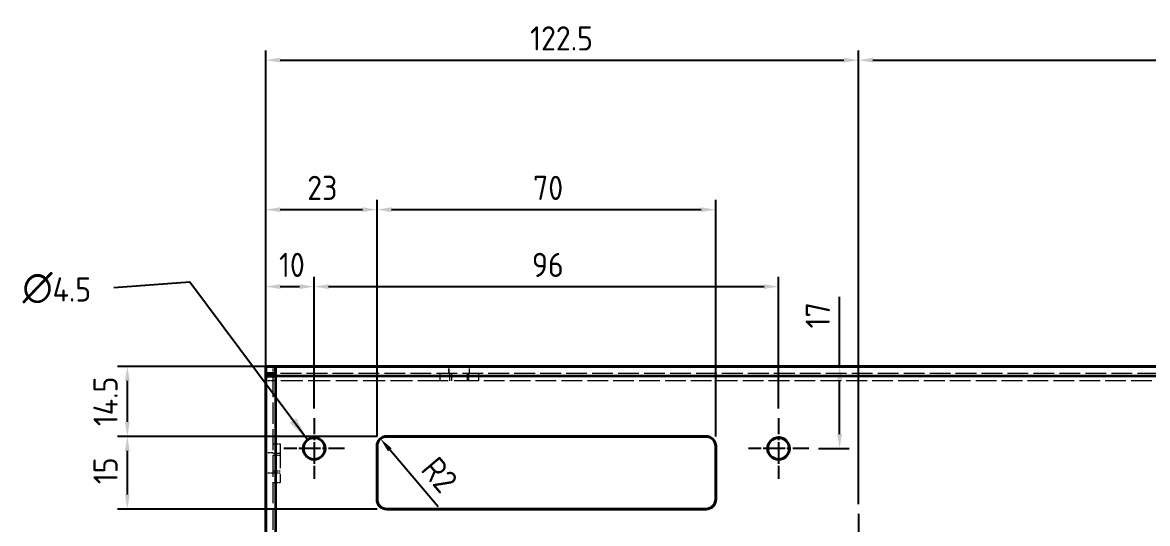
# Model space of a CAD drawing. Header units: millimetres. Extents: x 0 to 1682, y 0 to 1188.
# Drawn here: x 1152.9 to 1385.5, y 409.5 to 513.1 of the extents above; entities that cross this region are included whole.
import ezdxf

# ---------------------------------------------------------------- set-up
doc = ezdxf.new("R2010")
doc.units = ezdxf.units.MM
doc.header["$LTSCALE"] = 2
doc.linetypes.add('CHAIN', pattern=[0.3543, 0.2362, -0.0295, 0.0591, -0.0295])
doc.linetypes.add('DASHED', pattern=[0.2067, 0.1654, -0.0413])
for name, color, linetype, lineweight in [('가려진 것(ISO)', 2, 'DASHED', 18), ('가려진 좁은 것(ISO)', 2, 'DASHED', 18), ('가시적인 것(ISO)', 3, 'Continuous', 40), ('가시적인 좁은 것(ISO)', 3, 'Continuous', 35), ('기호(ISO)', 5, 'Continuous', 25), ('중심 표식(ISO)', 1, 'Continuous', 25), ('치수(ISO)', 2, 'Continuous', 25)]:
    doc.layers.add(name, color=color, linetype=linetype, lineweight=lineweight)
doc.styles.add('치수 텍스트_PSTEK_POSCO', font='isocp.shx')
doc.dimstyles.new('치수_PSTEK_POSCO', dxfattribs={"dimscale": 2, "dimtxt": 2.5, "dimasz": 1.5, "dimexe": 1, "dimexo": 1, "dimgap": 1, "dimtad": 1, "dimrnd": 1e-08, "dimdsep": 46, "dimtxsty": '치수 텍스트_PSTEK_POSCO', "dimcen": 0.09, "dimdle": 10, "dimclrd": 7, "dimclre": 7, "dimclrt": 2, "dimadec": 1, "dimazin": 2, "dimtfac": 1, "dimtmove": 0, "dimatfit": 3, "dimfxl": 0, "dimtolj": 1, "dimlwd": -1, "dimlwe": -1, "dimarcsym": 0})
doc.dimstyles.new('치수_PSTEK_POSCO$7', dxfattribs={"dimscale": 2, "dimtxt": 2.5, "dimasz": 2.5, "dimexe": 1, "dimexo": 1, "dimgap": 1, "dimtad": 1, "dimrnd": 1e-08, "dimdsep": 46, "dimtxsty": '치수 텍스트_PSTEK_POSCO', "dimcen": 0.09, "dimdle": 10, "dimclrd": 7, "dimclre": 7, "dimclrt": 2, "dimadec": 1, "dimazin": 2, "dimtfac": 1, "dimtmove": 0, "dimatfit": 3, "dimfxl": 0, "dimtolj": 1, "dimlwd": -1, "dimlwe": -1, "dimarcsym": 0})

# ---------------------------------------------------------------- blocks, each defined once
blk = doc.blocks.new('*D76')
at = {"layer": 'Defpoints', "color": 0, "transparency": 16777216}
for p in [(1226.21, 474.41), (1203.21, 440.01), (1226.21, 425.51)]:
    blk.add_point(p, dxfattribs=at)
at = {"layer": '치수(ISO)', "color": 7, "transparency": 16777216}
for p, q in [((1203.21, 442.01), (1203.21, 476.41)), ((1206.21, 474.41), (1223.21, 474.41)), ((1226.21, 427.51), (1226.21, 476.41))]:
    blk.add_line(p, q, dxfattribs=at)
for points in [[(1206.21, 474.91), (1206.21, 473.91), (1203.21, 474.41)], [(1223.21, 474.91), (1223.21, 473.91), (1226.21, 474.41)]]:
    blk.add_solid(points, dxfattribs=at)
at = {"layer": '치수(ISO)', "color": 2, "transparency": 16777216, "insert": (1211.79, 478.91), "char_height": 5, "attachment_point": 4, "style": '치수 텍스트_PSTEK_POSCO'}
blk.add_mtext('\\A1;23', dxfattribs=at)
blk = doc.blocks.new('*D77')
at = {"layer": 'Defpoints', "color": 0, "transparency": 16777216}
for p in [(1205.21, 442.01), (1174.6, 427.51), (1228.21, 427.51)]:
    blk.add_point(p, dxfattribs=at)
at = {"layer": '치수(ISO)', "color": 7, "transparency": 16777216}
for p, q in [((1203.21, 442.01), (1172.6, 442.01)), ((1174.6, 439.01), (1174.6, 430.51)), ((1226.21, 427.51), (1172.6, 427.51))]:
    blk.add_line(p, q, dxfattribs=at)
for points in [[(1174.1, 439.01), (1175.1, 439.01), (1174.6, 442.01)], [(1174.1, 430.51), (1175.1, 430.51), (1174.6, 427.51)]]:
    blk.add_solid(points, dxfattribs=at)
at = {"layer": '치수(ISO)', "color": 2, "transparency": 16777216, "insert": (1170.1, 429.66), "char_height": 5, "attachment_point": 4, "rotation": 90, "style": '치수 텍스트_PSTEK_POSCO'}
blk.add_mtext('\\A1;14.5', dxfattribs=at)
blk = doc.blocks.new('*D90')
at = {"layer": 'Defpoints', "color": 0, "transparency": 16777216}
for p in [(1325.71, 505.33), (1203.21, 442.01), (1325.71, 411.51)]:
    blk.add_point(p, dxfattribs=at)
at = {"layer": '치수(ISO)', "color": 7, "transparency": 16777216}
for p, q in [((1203.21, 444.01), (1203.21, 507.33)), ((1325.71, 413.51), (1325.71, 507.33)), ((1206.21, 505.33), (1322.71, 505.33))]:
    blk.add_line(p, q, dxfattribs=at)
for points in [[(1206.21, 505.83), (1206.21, 504.83), (1203.21, 505.33)], [(1322.71, 505.83), (1322.71, 504.83), (1325.71, 505.33)]]:
    blk.add_solid(points, dxfattribs=at)
at = {"layer": '치수(ISO)', "color": 2, "transparency": 16777216, "insert": (1257.86, 509.83), "char_height": 5, "attachment_point": 4, "style": '치수 텍스트_PSTEK_POSCO'}
blk.add_mtext('\\A1;122.5', dxfattribs=at)
blk = doc.blocks.new('*D91')
at = {"layer": 'Defpoints', "color": 0, "transparency": 16777216}
for p in [(1499.21, 505.33), (1325.71, 411.51), (1499.21, 411.51)]:
    blk.add_point(p, dxfattribs=at)
at = {"layer": '치수(ISO)', "color": 7, "transparency": 16777216}
for p, q in [((1325.71, 413.51), (1325.71, 507.33)), ((1499.21, 413.51), (1499.21, 507.33)), ((1328.71, 505.33), (1496.21, 505.33))]:
    blk.add_line(p, q, dxfattribs=at)
for points in [[(1328.71, 505.83), (1328.71, 504.83), (1325.71, 505.33)], [(1496.21, 505.83), (1496.21, 504.83), (1499.21, 505.33)]]:
    blk.add_solid(points, dxfattribs=at)
at = {"layer": '치수(ISO)', "color": 2, "transparency": 16777216, "insert": (1405.86, 509.83), "char_height": 5, "attachment_point": 4, "style": '치수 텍스트_PSTEK_POSCO'}
blk.add_mtext('\\A1;173.5', dxfattribs=at)
blk = doc.blocks.new('*D97')
at = {"layer": 'Defpoints', "color": 0, "transparency": 16777216}
for p in [(1296.21, 474.41), (1226.21, 425.51), (1296.21, 425.51)]:
    blk.add_point(p, dxfattribs=at)
at = {"layer": '치수(ISO)', "color": 7, "transparency": 16777216}
for p, q in [((1226.21, 427.51), (1226.21, 476.41)), ((1229.21, 474.41), (1293.21, 474.41)), ((1296.21, 427.51), (1296.21, 476.41))]:
    blk.add_line(p, q, dxfattribs=at)
for points in [[(1229.21, 474.91), (1229.21, 473.91), (1226.21, 474.41)], [(1293.21, 474.91), (1293.21, 473.91), (1296.21, 474.41)]]:
    blk.add_solid(points, dxfattribs=at)
at = {"layer": '치수(ISO)', "color": 2, "transparency": 16777216, "insert": (1258.46, 478.91), "char_height": 5, "attachment_point": 4, "style": '치수 텍스트_PSTEK_POSCO'}
blk.add_mtext('\\A1;70', dxfattribs=at)
blk = doc.blocks.new('*D98')
at = {"layer": 'Defpoints', "color": 0, "transparency": 16777216}
for p in [(1228.21, 427.51), (1174.6, 412.51), (1228.21, 412.51)]:
    blk.add_point(p, dxfattribs=at)
at = {"layer": '치수(ISO)', "color": 7, "transparency": 16777216}
for p, q in [((1226.21, 427.51), (1172.6, 427.51)), ((1174.6, 424.51), (1174.6, 415.51)), ((1226.21, 412.51), (1172.6, 412.51))]:
    blk.add_line(p, q, dxfattribs=at)
for points in [[(1174.1, 424.51), (1175.1, 424.51), (1174.6, 427.51)], [(1174.1, 415.51), (1175.1, 415.51), (1174.6, 412.51)]]:
    blk.add_solid(points, dxfattribs=at)
at = {"layer": '치수(ISO)', "color": 2, "transparency": 16777216, "insert": (1170.1, 417.66), "char_height": 5, "attachment_point": 4, "rotation": 90, "style": '치수 텍스트_PSTEK_POSCO'}
blk.add_mtext('\\A1;15', dxfattribs=at)
blk = doc.blocks.new('*D99')
at = {"layer": 'Defpoints', "color": 0, "transparency": 16777216}
for p in [(1213.21, 458.49), (1203.21, 442.01), (1213.21, 431.26)]:
    blk.add_point(p, dxfattribs=at)
at = {"layer": '치수(ISO)', "color": 7, "transparency": 16777216}
for p, q in [((1203.21, 444.01), (1203.21, 460.49)), ((1213.21, 433.26), (1213.21, 460.49)), ((1206.21, 458.49), (1210.21, 458.49))]:
    blk.add_line(p, q, dxfattribs=at)
for points in [[(1206.21, 458.99), (1206.21, 457.99), (1203.21, 458.49)], [(1210.21, 458.99), (1210.21, 457.99), (1213.21, 458.49)]]:
    blk.add_solid(points, dxfattribs=at)
at = {"layer": '치수(ISO)', "color": 2, "transparency": 16777216, "insert": (1205.96, 462.99), "char_height": 5, "attachment_point": 4, "style": '치수 텍스트_PSTEK_POSCO'}
blk.add_mtext('\\A1;10', dxfattribs=at)
blk = doc.blocks.new('*D100')
at = {"layer": 'Defpoints', "color": 0, "transparency": 16777216}
for p in [(1309.21, 458.49), (1213.21, 431.26), (1309.21, 431.26)]:
    blk.add_point(p, dxfattribs=at)
at = {"layer": '치수(ISO)', "color": 7, "transparency": 16777216}
for p, q in [((1213.21, 433.26), (1213.21, 460.49)), ((1309.21, 433.26), (1309.21, 460.49)), ((1216.21, 458.49), (1306.21, 458.49))]:
    blk.add_line(p, q, dxfattribs=at)
for points in [[(1216.21, 458.99), (1216.21, 457.99), (1213.21, 458.49)], [(1306.21, 458.99), (1306.21, 457.99), (1309.21, 458.49)]]:
    blk.add_solid(points, dxfattribs=at)
at = {"layer": '치수(ISO)', "color": 2, "transparency": 16777216, "insert": (1258.23, 462.99), "char_height": 5, "attachment_point": 4, "style": '치수 텍스트_PSTEK_POSCO'}
blk.add_mtext('\\A1;96', dxfattribs=at)
blk = doc.blocks.new('*D101')
at = {"layer": 'Defpoints', "color": 0, "transparency": 16777216}
for p in [(1321.82, 442.01), (1321.82, 442.01), (1315.46, 425.01)]:
    blk.add_point(p, dxfattribs=at)
at = {"layer": '치수(ISO)', "color": 7, "transparency": 16777216}
for p, q in [((1321.82, 442.01), (1321.82, 456.37)), ((1321.82, 428.01), (1321.82, 439.01)), ((1317.46, 425.01), (1323.82, 425.01))]:
    blk.add_line(p, q, dxfattribs=at)
for points in [[(1321.32, 439.01), (1322.32, 439.01), (1321.82, 442.01)], [(1321.32, 428.01), (1322.32, 428.01), (1321.82, 425.01)]]:
    blk.add_solid(points, dxfattribs=at)
at = {"layer": '치수(ISO)', "color": 2, "transparency": 16777216, "insert": (1317.32, 449.87), "char_height": 5, "attachment_point": 4, "rotation": 90, "style": '치수 텍스트_PSTEK_POSCO'}
blk.add_mtext('\\A1;17', dxfattribs=at)
blk = doc.blocks.new('*D102')
at = {"layer": 'Defpoints', "color": 0, "transparency": 16777216}
for p in [(1226.92, 427.04), (1228.21, 425.51)]:
    blk.add_point(p, dxfattribs=at)
at = {"layer": '치수(ISO)', "color": 7, "transparency": 16777216}
blk.add_line((1238.88, 412.93), (1228.86, 424.75), dxfattribs=at)
blk.add_solid([(1229.24, 425.07), (1228.48, 424.43), (1226.92, 427.04)], dxfattribs=at)
at = {"layer": '치수(ISO)', "color": 2, "transparency": 16777216, "insert": (1236.94, 422.17), "char_height": 5, "attachment_point": 4, "rotation": 310.2911, "style": '치수 텍스트_PSTEK_POSCO'}
blk.add_mtext('\\A1;R2', dxfattribs=at)

msp = doc.modelspace()

# ---------------------------------------------------------------- linework, layer by layer
at = {"layer": '가려진 것(ISO)', "ltscale": 1.428422}
for p, q in [((1204.7104, 442.0118), (1204.7104, 440.5118)), ((1241.0604, 440.5118), (1241.0604, 442.0118)), ((1241.1104, 440.5118), (1241.1104, 442.0118)), ((1245.3104, 440.5118), (1245.3104, 442.0118)), ((1245.3604, 440.5118), (1245.3604, 442.0118)), ((1239.2104, 440.5118), (1239.2104, 439.0118)), ((1241.2104, 440.5118), (1241.2104, 439.0118)), ((1241.5894, 440.5118), (1241.5894, 439.0118)), ((1244.8314, 440.5118), (1244.8314, 439.0118)), ((1245.2104, 439.0118), (1245.2104, 440.5118)), ((1247.2104, 440.5118), (1247.2104, 439.0118)), ((1204.7104, 439.0118), (1203.2104, 439.0118)), ((1204.7104, 426.0118), (1206.2104, 426.0118)), ((1204.7104, 424.1118), (1203.2104, 424.1118)), ((1206.2104, 424.0118), (1204.7104, 424.0118)), ((1204.7104, 423.6328), (1206.2104, 423.6328)), ((1204.7104, 419.9118), (1203.2104, 419.9118)), ((1204.7104, 420.3908), (1206.2104, 420.3908)), ((1204.7104, 420.0118), (1206.2104, 420.0118)), ((1204.7104, 418.0118), (1206.2104, 418.0118))]:
    msp.add_line(p, q, dxfattribs=at)
at = {"layer": '가려진 것(ISO)', "ltscale": 13.25587}
msp.add_line((1204.7104, 440.0118), (1204.7104, 286.5725), dxfattribs=at)
at = {"layer": '가려진 것(ISO)', "ltscale": 12.980641}
msp.add_line((1586.2104, 440.5118), (1205.2104, 440.5118), dxfattribs=at)
at = {"layer": '가려진 것(ISO)', "ltscale": 0.747873}
msp.add_line((1205.2104, 439.0118), (1204.7104, 439.0118), dxfattribs=at)
at = {"layer": '가려진 것(ISO)', "ltscale": 15.198803}
for p, q in [((1247.2104, 439.0118), (1239.2104, 439.0118)), ((1206.2104, 426.0118), (1206.2104, 418.0118))]:
    msp.add_line(p, q, dxfattribs=at)
at = {"layer": '가려진 좁은 것(ISO)', "ltscale": 13.707466}
msp.add_line((1239.2104, 439.0118), (1205.2104, 439.0118), dxfattribs=at)
at = {"layer": '가려진 좁은 것(ISO)', "ltscale": 12.945941}
msp.add_line((1391.7104, 439.0118), (1247.2104, 439.0118), dxfattribs=at)
at = {"layer": '가시적인 것(ISO)'}
for p, q in [((1203.2104, 442.0118), (1205.2104, 442.0118)), ((1203.2104, 440.5118), (1203.2104, 442.0118)), ((1205.2104, 442.0118), (1586.2104, 442.0118)), ((1205.2104, 442.0118), (1205.2104, 441.9483)), ((1205.2104, 441.9483), (1205.2104, 440.0118)), ((1203.2104, 440.5118), (1205.2104, 440.5118)), ((1203.2104, 440.5118), (1203.2104, 440.4118)), ((1203.2104, 440.4118), (1204.7104, 440.4118)), ((1203.2104, 440.0118), (1203.2104, 440.4118)), ((1203.2104, 286.5725), (1203.2104, 440.0118)), ((1203.2104, 440.0118), (1205.2104, 440.0118)), ((1204.7104, 440.5118), (1204.7104, 440.4118)), ((1204.7104, 440.4118), (1204.7104, 440.0118)), ((1228.2104, 427.5118), (1294.2104, 427.5118)), ((1226.2104, 414.5118), (1226.2104, 425.5118)), ((1296.2104, 425.5118), (1296.2104, 414.5118)), ((1294.2104, 412.5118), (1228.2104, 412.5118))]:
    msp.add_line(p, q, dxfattribs=at)
for centre in [(1213.2104, 425.0118), (1309.2104, 425.0118)]:
    msp.add_circle(centre, 2.25, dxfattribs=at)
for centre, start, end in [((1228.2104, 425.5118), 90, 180), ((1294.2104, 425.5118), 0, 90), ((1228.2104, 414.5118), 180, 270), ((1294.2104, 414.5118), 270, 0)]:
    msp.add_arc(centre, 2, start, end, dxfattribs=at)
at = {"layer": '가시적인 좁은 것(ISO)'}
for p, q in [((1586.2104, 440.0118), (1205.2104, 440.0118)), ((1205.2104, 440.0118), (1205.2104, 285.5118))]:
    msp.add_line(p, q, dxfattribs=at)
at = {"layer": '중심 표식(ISO)', "linetype": 'CHAIN', "ltscale": 6.944946}
for p, q in [((1213.2104, 431.2618), (1213.2104, 418.7618)), ((1309.2104, 431.2618), (1309.2104, 418.7618)), ((1219.4604, 425.0118), (1206.9604, 425.0118)), ((1315.4604, 425.0118), (1302.9604, 425.0118))]:
    msp.add_line(p, q, dxfattribs=at)
at = {"layer": '중심 표식(ISO)', "linetype": 'CHAIN', "ltscale": 19.051651}
msp.add_line((1325.7104, 411.5118), (1325.7104, 285.5118), dxfattribs=at)

# ---------------------------------------------------------------- texts
at = {"layer": '기호(ISO)', "color": 2, "insert": (1152.9369, 458.2143), "char_height": 5, "width": 16.891178, "attachment_point": 4, "line_spacing_factor": 0.4375, "style": '치수 텍스트_PSTEK_POSCO'}
msp.add_mtext('{\\fisocp|b0|i0;\\H5.0000;\\fAIGDT|b0|i0;\\H6.0000;n\\fisocp|b0|i0;\\H5.0000;4.5}', dxfattribs=at)

# ---------------------------------------------------------------- dimensions: what is measured, and where the dimension line sits
at = {"layer": '치수(ISO)', "color": 7}
for base, p1, p2, angle, override, picture, middle in [((1325.7104, 505.3311), (1203.2104, 442.0118), (1325.7104, 411.5118), 180, {"dimdec": 2, "dimtp": 0, "dimtm": 0, "dimtdec": 2, "dimtofl": 0, "dimatfit": 1}, '*D90', (1264.4604, 505.3311)), ((1499.2104, 505.3311), (1325.7104, 411.5118), (1499.2104, 411.5118), 180, {"dimdec": 2, "dimtp": 0, "dimtm": 0, "dimtdec": 2, "dimtofl": 0, "dimatfit": 1}, '*D91', (1412.4604, 505.3311)), ((1226.2104, 474.4081), (1203.2104, 440.0118), (1226.2104, 425.5118), 180, {"dimdec": 2, "dimtp": 0, "dimtm": 0, "dimtdec": 2, "dimtofl": 0, "dimatfit": 1}, '*D76', (1214.7104, 474.4081)), ((1213.2104, 458.4862), (1203.2104, 442.0118), (1213.2104, 431.2618), 180, {"dimdec": 2, "dimtp": 0, "dimtm": 0, "dimtdec": 2, "dimtofl": 0, "dimatfit": 1}, '*D99', (1208.2104, 458.4862)), ((1309.2104, 458.4862), (1213.2104, 431.2618), (1309.2104, 431.2618), 180, {"dimdec": 2, "dimtp": 0, "dimtm": 0, "dimtdec": 2, "dimtofl": 0, "dimatfit": 1}, '*D100', (1261.2104, 458.4862)), ((1321.8222, 442.0118), (1315.4604, 425.0118), (1321.8222, 442.0118), 90, {"dimdec": 2, "dimse2": 1, "dimtp": 0, "dimtm": 0, "dimtdec": 2, "dimtofl": 0, "dimatfit": 2}, '*D101', (1321.8222, 452.1156)), ((1174.5997, 427.5118), (1205.2104, 442.0118), (1228.2104, 427.5118), 90, {"dimdec": 2, "dimtp": 0, "dimtm": 0, "dimtdec": 2, "dimtofl": 0, "dimatfit": 1}, '*D77', (1174.5997, 434.7618)), ((1174.5997, 412.5118), (1228.2104, 427.5118), (1228.2104, 412.5118), 270, {"dimdec": 2, "dimtp": 0, "dimtm": 0, "dimtdec": 2, "dimtofl": 0, "dimatfit": 1}, '*D98', (1174.5997, 420.0118))]:
    dim = msp.add_linear_dim(base=base, p1=p1, p2=p2, angle=angle, dimstyle='치수_PSTEK_POSCO', override=override, dxfattribs=at)
    dim.commit()
    dim.dimension.update_dxf_attribs({"geometry": picture, "text_midpoint": middle, "dimtype": 160})
dim = msp.add_linear_dim(base=(1296.2104, 474.4081), p1=(1226.2104, 425.5118), p2=(1296.2104, 425.5118), dimstyle='치수_PSTEK_POSCO', override={"dimdec": 2, "dimtp": 0, "dimtm": 0, "dimtdec": 2, "dimtofl": 0, "dimatfit": 1}, dxfattribs=at)
dim.commit()
dim.dimension.update_dxf_attribs({"geometry": '*D97', "text_midpoint": (1261.2104, 474.4081), "dimtype": 160})
dim = msp.add_radius_dim(center=(1228.2104, 425.5118), mpoint=(1226.9171, 427.0373), dimstyle='치수_PSTEK_POSCO', override={"dimdec": 2, "dimcen": 0, "dimtp": 0, "dimtm": 0, "dimtdec": 2, "dimtofl": 0}, dxfattribs=at)
dim.commit()
dim.dimension.update_dxf_attribs({"geometry": '*D102', "text_midpoint": (1235.5489, 416.8558), "dimtype": 164})

# ---------------------------------------------------------------- leaders
at = {"layer": '기호(ISO)', "color": 7, "annotation_type": 0, "has_hookline": 1, "hookline_direction": 1, "text_width": 15.7048}
msp.add_leader([(1211.8639, 426.8144), (1187.4955, 459.4347), (1171.828, 458.2143)], dimstyle='치수_PSTEK_POSCO$7', override={"dimtad": 0}, dxfattribs=at)

doc.saveas('drawing.dxf')
